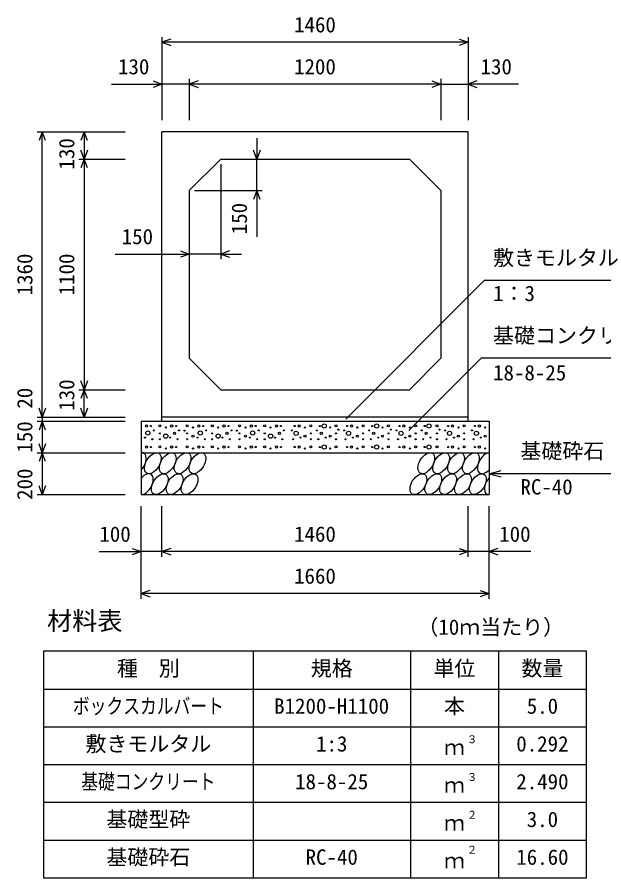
# Model space of a CAD drawing. Units: millimetres, scale not verified. Extents: x -25170 to 75630, y 0 to 35640.
# Drawn here: x 46319 to 49117, y 18285 to 22388 of the extents above; entities that cross this region are included whole.
import ezdxf
from ezdxf.enums import TextEntityAlignment as Align

# ---------------------------------------------------------------- set-up
doc = ezdxf.new("R2010")
doc.units = ezdxf.units.MM
doc.header["$LTSCALE"] = 60
for name, color, linetype, lineweight in [('DIM', 7, 'Continuous', 25), ('HATCH', 6, 'Continuous', 25), ('HYO', 3, 'Continuous', 25), ('HYO2', 4, 'Continuous', 25), ('OUTLINE', 3, 'Continuous', 25), ('TXT', 7, 'Continuous', 25)]:
    doc.layers.add(name, color=color, linetype=linetype, lineweight=lineweight)
doc.styles.add('ＭＳ ゴシック', font='')
doc.styles.get('ＭＳ ゴシック').set_extended_font_data('MS Gothic')

msp = doc.modelspace()

# ---------------------------------------------------------------- linework, layer by layer
at = {"layer": 'DIM'}
for p, q in [((47009.98, 22293.78), (47009.98, 21896.89)), ((47052.27, 22284.17), (47009.98, 22268.78)), ((48427.7, 22284.17), (48469.98, 22268.78)), ((48469.98, 22293.78), (48469.98, 21896.89)), ((48469.98, 22268.78), (47009.98, 22268.78)), ((47009.98, 22268.78), (47052.27, 22253.39)), ((48469.98, 22268.78), (48427.7, 22253.39)), ((46967.7, 22084.17), (47009.98, 22068.78)), ((47139.98, 22093.78), (47139.98, 21896.89)), ((47182.27, 22084.17), (47139.98, 22068.78)), ((48297.7, 22084.17), (48339.98, 22068.78)), ((48339.98, 22093.78), (48339.98, 21896.89)), ((48512.27, 22084.17), (48469.98, 22068.78)), ((46769.24, 22068.78), (47009.98, 22068.78)), ((47009.98, 22068.78), (46967.7, 22053.39)), ((47139.98, 22068.78), (47009.98, 22068.78)), ((48339.98, 22068.78), (47139.98, 22068.78)), ((47139.98, 22068.78), (47182.27, 22053.39)), ((48339.98, 22068.78), (48297.7, 22053.39)), ((48339.98, 22068.78), (48469.98, 22068.78)), ((48710.73, 22068.78), (48469.98, 22068.78)), ((48469.98, 22068.78), (48512.27, 22053.39)), ((46413.88, 21841.89), (46834.98, 21841.89)), ((46438.88, 21841.89), (46423.49, 21799.6)), ((46438.88, 20481.89), (46438.88, 21841.89)), ((46454.27, 21799.6), (46438.88, 21841.89)), ((46638.88, 21841.89), (46623.49, 21799.6)), ((46638.88, 21841.89), (46638.88, 21711.89)), ((46654.27, 21799.6), (46638.88, 21841.89)), ((47462.46, 21811.89), (47462.46, 21711.89)), ((46638.88, 21711.89), (46623.49, 21754.17)), ((46654.27, 21754.17), (46638.88, 21711.89)), ((47462.46, 21711.89), (47447.07, 21754.17)), ((47477.85, 21754.17), (47462.46, 21711.89)), ((46613.88, 21711.89), (46834.98, 21711.89)), ((46638.88, 21711.89), (46623.49, 21669.6)), ((46638.88, 21711.89), (46638.88, 20611.89)), ((46654.27, 21669.6), (46638.88, 21711.89)), ((47462.46, 21561.89), (47462.46, 21711.89)), ((47289.98, 21686.89), (47289.98, 21233.87)), ((47164.98, 21561.89), (47487.46, 21561.89)), ((47462.46, 21561.89), (47447.07, 21519.6)), ((47477.85, 21519.6), (47462.46, 21561.89)), ((47462.46, 21561.89), (47462.46, 21341.01)), ((46785.88, 21258.87), (47139.98, 21258.87)), ((47097.7, 21274.26), (47139.98, 21258.87)), ((47139.98, 21258.87), (47097.7, 21243.48)), ((47289.98, 21258.87), (47139.98, 21258.87)), ((47332.27, 21274.26), (47289.98, 21258.87)), ((47289.98, 21258.87), (47389.98, 21258.87)), ((47289.98, 21258.87), (47332.27, 21243.48)), ((47886.2, 20472.55), (48546.48, 21132.83)), ((49378.89, 21132.83), (48546.48, 21132.83)), ((48188.01, 20418.16), (48532.07, 20762.22)), ((49631.62, 20762.22), (48532.07, 20762.22)), ((46638.88, 20611.89), (46623.49, 20654.17)), ((46654.27, 20654.17), (46638.88, 20611.89)), ((46613.88, 20611.89), (46834.98, 20611.89)), ((46638.88, 20611.89), (46623.49, 20569.6)), ((46638.88, 20481.89), (46638.88, 20611.89)), ((46654.27, 20569.6), (46638.88, 20611.89)), ((46438.88, 20481.89), (46423.49, 20524.17)), ((46454.27, 20524.17), (46438.88, 20481.89)), ((46638.88, 20481.89), (46623.49, 20524.17)), ((46654.27, 20524.17), (46638.88, 20481.89)), ((46413.88, 20481.89), (46834.98, 20481.89)), ((46438.88, 20481.89), (46438.88, 20461.89)), ((46413.88, 20461.89), (46834.98, 20461.89)), ((46438.88, 20461.89), (46423.49, 20419.6)), ((46438.88, 20461.89), (46438.88, 20311.89)), ((46454.27, 20419.6), (46438.88, 20461.89)), ((46438.88, 20311.89), (46423.49, 20354.17)), ((46454.27, 20354.17), (46438.88, 20311.89)), ((46413.88, 20311.89), (46834.98, 20311.89)), ((46438.88, 20311.89), (46423.49, 20269.6)), ((46438.88, 20311.89), (46438.88, 20111.89)), ((46454.27, 20269.6), (46438.88, 20311.89)), ((48569.98, 20211.89), (48627.94, 20227.42)), ((49249.79, 20211.89), (48569.98, 20211.89)), ((48569.98, 20211.89), (48627.94, 20196.36)), ((46438.88, 20111.89), (46423.49, 20154.17)), ((46454.27, 20154.17), (46438.88, 20111.89)), ((46413.88, 20111.89), (46834.98, 20111.89)), ((46909.98, 19615.28), (46909.98, 20056.89)), ((47009.98, 19815.28), (47009.98, 20056.89)), ((48469.98, 19815.28), (48469.98, 20056.89)), ((48469.98, 19815.28), (48469.98, 20056.89)), ((48569.98, 19615.28), (48569.98, 20056.89)), ((46710.44, 19840.28), (46909.98, 19840.28)), ((46867.7, 19855.67), (46909.98, 19840.28)), ((46909.98, 19840.28), (46867.7, 19824.88)), ((47009.98, 19840.28), (46909.98, 19840.28)), ((47052.27, 19855.67), (47009.98, 19840.28)), ((48469.98, 19840.28), (47009.98, 19840.28)), ((47009.98, 19840.28), (47052.27, 19824.88)), ((48427.7, 19855.67), (48469.98, 19840.28)), ((48469.98, 19840.28), (48427.7, 19824.88)), ((48569.98, 19840.28), (48469.98, 19840.28)), ((48612.27, 19855.67), (48569.98, 19840.28)), ((48769.53, 19840.28), (48569.98, 19840.28)), ((48569.98, 19840.28), (48612.27, 19824.88)), ((46952.27, 19655.67), (46909.98, 19640.28)), ((48527.7, 19655.67), (48569.98, 19640.28)), ((48569.98, 19640.28), (46909.98, 19640.28)), ((46909.98, 19640.28), (46952.27, 19624.88)), ((48569.98, 19640.28), (48527.7, 19624.88))]:
    msp.add_line(p, q, dxfattribs=at)
at = {"layer": 'HATCH'}
for centre, radius in [((46936.02, 20439.07), 5), ((46957.05, 20439.07), 2.5), ((46999.95, 20439.94), 5), ((47027.99, 20432.06), 2.5), ((47056.02, 20439.07), 5), ((47077.05, 20439.07), 2.5), ((47129.95, 20439.94), 5), ((47157.99, 20432.06), 2.5), ((47186.02, 20439.07), 5), ((47207.05, 20439.07), 2.5), ((47249.95, 20439.94), 5), ((47277.99, 20432.06), 2.5), ((47306.02, 20439.07), 5), ((47327.05, 20439.07), 2.5), ((47379.95, 20439.94), 5), ((47407.99, 20432.06), 2.5), ((47436.02, 20439.07), 5), ((47457.05, 20439.07), 2.5), ((47499.95, 20439.94), 5), ((47527.99, 20432.06), 2.5), ((47556.02, 20439.07), 5), ((47577.05, 20439.07), 2.5), ((47642.91, 20439.07), 2.5), ((47663.94, 20439.07), 5), ((47691.98, 20432.06), 2.5), ((47720.01, 20439.94), 5), ((47762.91, 20439.07), 2.5), ((47783.94, 20439.07), 10), ((47811.98, 20432.06), 2.5), ((47840.01, 20439.94), 5), ((47892.91, 20439.07), 2.5), ((47913.94, 20439.07), 5), ((47941.98, 20432.06), 2.5), ((47970.01, 20439.94), 5), ((48012.91, 20439.07), 2.5), ((48033.94, 20439.07), 10), ((48061.98, 20432.06), 2.5), ((48090.01, 20439.94), 5), ((48142.91, 20439.07), 2.5), ((48163.94, 20439.07), 5), ((48191.98, 20432.06), 2.5), ((48220.01, 20439.94), 5), ((48262.91, 20439.07), 2.5), ((48283.94, 20439.07), 10), ((48321.84, 20439.94), 5), ((48374.73, 20439.07), 2.5), ((48395.76, 20439.07), 5), ((48423.8, 20432.06), 2.5), ((48451.84, 20439.94), 5), ((48502.79, 20439.07), 2.5), ((48523.83, 20439.07), 5), ((48551.86, 20432.06), 2.5), ((46942.56, 20406.05), 10), ((46971.07, 20418.05), 2.5), ((46999.95, 20404.05), 2.5), ((47027.99, 20390.92), 10), ((47070.04, 20404.05), 5), ((47091.07, 20418.05), 2.5), ((47117.53, 20417.15), 2.5), ((47129.95, 20404.05), 2.5), ((47157.99, 20390.92), 5), ((47192.56, 20406.05), 10), ((47221.07, 20418.05), 2.5), ((47249.95, 20404.05), 2.5), ((47277.99, 20390.92), 10), ((47320.04, 20404.05), 5), ((47341.07, 20418.05), 2.5), ((47367.53, 20417.15), 2.5), ((47379.95, 20404.05), 2.5), ((47407.99, 20390.92), 5), ((47442.56, 20406.05), 10), ((47471.07, 20418.05), 2.5), ((47499.95, 20404.05), 2.5), ((47527.99, 20390.92), 10), ((47570.04, 20404.05), 5), ((47591.07, 20418.05), 2.5), ((47628.89, 20418.05), 2.5), ((47649.92, 20404.05), 10), ((47691.98, 20390.92), 5), ((47720.01, 20404.05), 2.5), ((47748.89, 20418.05), 2.5), ((47769.92, 20404.05), 5), ((47811.98, 20390.92), 5), ((47840.01, 20404.05), 2.5), ((47851.35, 20422.37), 2.5), ((47878.89, 20418.05), 2.5), ((47899.92, 20404.05), 10), ((47941.98, 20390.92), 5), ((47970.01, 20404.05), 2.5), ((47998.89, 20418.05), 2.5), ((48019.92, 20404.05), 5), ((48061.98, 20390.92), 5), ((48090.01, 20404.05), 2.5), ((48101.35, 20422.37), 2.5), ((48128.89, 20418.05), 2.5), ((48149.92, 20404.05), 10), ((48191.98, 20390.92), 5), ((48220.01, 20404.05), 2.5), ((48248.89, 20418.05), 2.5), ((48269.92, 20404.05), 5), ((48321.84, 20404.05), 2.5), ((48333.18, 20422.37), 2.5), ((48360.71, 20418.05), 2.5), ((48381.74, 20404.05), 10), ((48423.8, 20390.92), 5), ((48451.84, 20404.05), 2.5), ((48488.78, 20418.05), 2.5), ((48509.81, 20404.05), 10), ((48551.86, 20390.92), 5), ((46929.01, 20383.91), 2.5), ((46964.06, 20376.04), 2.5), ((46999.95, 20376.04), 2.5), ((47049.01, 20383.91), 2.5), ((47084.06, 20376.04), 2.5), ((47129.95, 20376.04), 2.5), ((47179.01, 20383.91), 2.5), ((47214.06, 20376.04), 2.5), ((47249.95, 20376.04), 2.5), ((47299.01, 20383.91), 2.5), ((47334.06, 20376.04), 2.5), ((47379.95, 20376.04), 2.5), ((47429.01, 20383.91), 2.5), ((47464.06, 20376.04), 2.5), ((47499.95, 20376.04), 2.5), ((47549.01, 20383.91), 2.5), ((47584.06, 20376.04), 2.5), ((47635.9, 20376.04), 2.5), ((47670.95, 20383.91), 2.5), ((47720.01, 20376.04), 2.5), ((47755.9, 20376.04), 2.5), ((47790.95, 20383.91), 2.5), ((47840.01, 20376.04), 2.5), ((47885.9, 20376.04), 2.5), ((47920.95, 20383.91), 2.5), ((47970.01, 20376.04), 2.5), ((48005.9, 20376.04), 2.5), ((48040.95, 20383.91), 2.5), ((48090.01, 20376.04), 2.5), ((48135.9, 20376.04), 2.5), ((48170.95, 20383.91), 2.5), ((48220.01, 20376.04), 2.5), ((48255.9, 20376.04), 2.5), ((48290.95, 20383.91), 2.5), ((48321.84, 20376.04), 2.5), ((48367.72, 20376.04), 2.5), ((48402.77, 20383.91), 2.5), ((48451.84, 20376.04), 2.5), ((48495.79, 20376.04), 2.5), ((48530.83, 20383.91), 2.5), ((46936.02, 20339.07), 5), ((46957.05, 20339.07), 2.5), ((46999.95, 20339.94), 5), ((47027.99, 20332.06), 2.5), ((47056.02, 20339.07), 5), ((47077.05, 20339.07), 2.5), ((47129.95, 20339.94), 5), ((47157.99, 20332.06), 2.5), ((47186.02, 20339.07), 5), ((47207.05, 20339.07), 2.5), ((47249.95, 20339.94), 5), ((47277.99, 20332.06), 2.5), ((47306.02, 20339.07), 5), ((47327.05, 20339.07), 2.5), ((47379.95, 20339.94), 5), ((47407.99, 20332.06), 2.5), ((47436.02, 20339.07), 5), ((47457.05, 20339.07), 2.5), ((47499.95, 20339.94), 5), ((47527.99, 20332.06), 2.5), ((47556.02, 20339.07), 5), ((47577.05, 20339.07), 2.5), ((47642.91, 20339.07), 2.5), ((47663.94, 20339.07), 5), ((47691.98, 20332.06), 2.5), ((47720.01, 20339.94), 5), ((47762.91, 20339.07), 2.5), ((47783.94, 20339.07), 10), ((47811.98, 20332.06), 2.5), ((47840.01, 20339.94), 5), ((47892.91, 20339.07), 2.5), ((47913.94, 20339.07), 5), ((47941.98, 20332.06), 2.5), ((47970.01, 20339.94), 5), ((48012.91, 20339.07), 2.5), ((48033.94, 20339.07), 10), ((48061.98, 20332.06), 2.5), ((48090.01, 20339.94), 5), ((48142.91, 20339.07), 2.5), ((48163.94, 20339.07), 5), ((48191.98, 20332.06), 2.5), ((48220.01, 20339.94), 5), ((48262.91, 20339.07), 2.5), ((48283.94, 20339.07), 10), ((48321.84, 20339.94), 5), ((48374.73, 20339.07), 2.5), ((48395.76, 20339.07), 5), ((48423.8, 20332.06), 2.5), ((48451.84, 20339.94), 5), ((48502.79, 20339.07), 2.5), ((48523.83, 20339.07), 5), ((48551.86, 20332.06), 2.5)]:
    msp.add_circle(centre, radius, dxfattribs=at)
for centre, start_param, end_param in [((46895.33, 20261.88), 4.3355439, 6.7245934), ((48554.54, 20261.88), 0.4199491, 4.357003), ((46928.58, 20161.89), 3.4740877, 7.5860497), ((48587.79, 20161.89), 1.2805297, 3.4964223)]:
    msp.add_ellipse(centre, major_axis=(29.09, 47.08), ratio=0.5792, start_param=start_param, end_param=end_param, dxfattribs=at)
for centre in [(46966.29, 20261.88), (47037.24, 20261.88), (47108.2, 20261.88), (47179.15, 20261.88), (48270.71, 20261.88), (48341.67, 20261.88), (48412.63, 20261.88), (48483.58, 20261.88), (46999.53, 20161.89), (47070.49, 20161.89), (47141.45, 20161.89), (48233.01, 20161.89), (48303.96, 20161.89), (48374.92, 20161.89), (48445.87, 20161.89), (48516.83, 20161.89)]:
    msp.add_ellipse(centre, major_axis=(29.09, 47.08), ratio=0.5792, dxfattribs=at)
at = {"layer": 'HYO'}
for p, q in [((49034.98, 19365.28), (46444.98, 19365.28)), ((46444.98, 19365.28), (46444.98, 18285.28)), ((47444.98, 19365.28), (47444.98, 18285.28)), ((48194.98, 19365.28), (48194.98, 18285.28)), ((48614.98, 19365.28), (48614.98, 18285.28)), ((49034.98, 18285.28), (49034.98, 19365.28)), ((46444.98, 19185.28), (49034.98, 19185.28)), ((46444.98, 18285.28), (49034.98, 18285.28))]:
    msp.add_line(p, q, dxfattribs=at)
at = {"layer": 'HYO2'}
for p, q in [((46444.98, 19005.28), (49034.98, 19005.28)), ((46444.98, 18825.28), (49034.98, 18825.28)), ((46444.98, 18645.28), (49034.98, 18645.28)), ((46444.98, 18465.28), (49034.98, 18465.28))]:
    msp.add_line(p, q, dxfattribs=at)
at = {"layer": 'OUTLINE'}
for p, q in [((48469.98, 21841.89), (47009.98, 21841.89)), ((47009.98, 20461.89), (47009.98, 21841.89)), ((48469.98, 20461.89), (48469.98, 21841.89)), ((47289.98, 21711.89), (47139.98, 21561.89)), ((47289.98, 21711.89), (48189.98, 21711.89)), ((48339.98, 21561.89), (48189.98, 21711.89)), ((47139.98, 21561.89), (47139.98, 20761.89)), ((48339.98, 21561.89), (48339.98, 20761.89)), ((47289.98, 20611.89), (47139.98, 20761.89)), ((48189.98, 20611.89), (48339.98, 20761.89)), ((47289.98, 20611.89), (48189.98, 20611.89)), ((48469.98, 20481.89), (47009.98, 20481.89)), ((46909.98, 20461.89), (46909.98, 20111.89)), ((46909.98, 20461.89), (48569.98, 20461.89)), ((48569.98, 20461.89), (48569.98, 20111.89)), ((46909.98, 20311.89), (48569.98, 20311.89)), ((46909.98, 20111.89), (48569.98, 20111.89))]:
    msp.add_line(p, q, dxfattribs=at)

# ---------------------------------------------------------------- texts
at = {"layer": 'DIM', "style": 'ＭＳ ゴシック'}
for s, p in [('1460', (47639.98, 22293.78)), ('130', (46800.34, 22093.78)), ('1200', (47639.98, 22093.78)), ('130', (48529.62, 22093.78)), ('150', (46817.84, 21283.87)), ('敷きモルタル', (48589.33, 21182.83)), ('1：3', (48589.33, 21012.72)), ('基礎コンクリート', (48589.33, 20812.22)), ('18-8-25', (48589.33, 20634.59)), ('基礎砕石', (48719.72, 20261.89)), ('RC-40', (48719.72, 20090.51)), ('100', (46711.34, 19865.28)), ('1460', (47639.98, 19865.28)), ('100', (48618.62, 19865.28)), ('1660', (47639.98, 19665.28))]:
    msp.add_text(s, height=73.31, dxfattribs=at).set_placement(p, align=Align.BOTTOM_LEFT)
for s, p in [('130', (46613.88, 21661.89)), ('150', (47437.46, 21353.39)), ('1360', (46413.88, 21061.89)), ('1100', (46613.88, 21061.89)), ('130', (46613.88, 20511.89)), ('20', (46413.88, 20521.96)), ('150', (46413.88, 20311.89)), ('200', (46413.88, 20086.89))]:
    msp.add_text(s, height=73.31, rotation=90, dxfattribs=at).set_placement(p, align=Align.BOTTOM_LEFT)
at = {"layer": 'TXT', "style": 'ＭＳ ゴシック'}
for s, height, p in [('材料表', 87.98, (46461.65, 19440.28)), ('（10ｍ当たり）', 73.31, (48228.31, 19421.94)), ('種\u3000別', 73.31, (46794.98, 19225.28)), ('規格', 73.31, (47719.98, 19225.28)), ('単位', 73.31, (48304.98, 19225.28)), ('数量', 73.31, (48724.98, 19225.28)), ('B1200-H1100', 73.31, (47544.98, 19045.28)), ('本', 73.31, (48354.98, 19045.28)), ('5.0', 73.31, (48749.98, 19045.28)), ('敷きモルタル', 73.31, (46644.98, 18865.28)), ('1:3', 73.31, (47744.98, 18865.28)), ('３', 36.66, (48464.22, 18915.89)), ('0.292', 73.31, (48699.98, 18865.28)), ('ｍ', 73.31, (48354.98, 18848.61)), ('18-8-25', 73.31, (47644.98, 18685.28)), ('３', 36.66, (48464.22, 18735.89)), ('2.490', 73.31, (48699.98, 18685.28)), ('ｍ', 73.31, (48354.98, 18668.61)), ('基礎型砕', 73.31, (46744.98, 18505.28)), ('２', 36.66, (48464.22, 18555.89)), ('3.0', 73.31, (48749.98, 18505.28)), ('ｍ', 73.31, (48354.98, 18488.61)), ('基礎砕石', 73.31, (46744.98, 18325.28)), ('２', 36.66, (48464.22, 18389.22)), ('RC-40', 73.31, (47694.98, 18325.28)), ('ｍ', 73.31, (48354.98, 18308.61)), ('16.60', 73.31, (48699.98, 18325.28))]:
    msp.add_text(s, height=height, dxfattribs=at).set_placement(p, align=Align.BOTTOM_LEFT)
at = {"layer": 'TXT', "style": 'ＭＳ ゴシック', "width": 0.8}
for s, p in [('ボックスカルバート', (46584.98, 19045.28)), ('基礎コンクリート', (46624.98, 18685.28))]:
    msp.add_text(s, height=73.31, dxfattribs=at).set_placement(p, align=Align.BOTTOM_LEFT)

doc.saveas('drawing.dxf')
